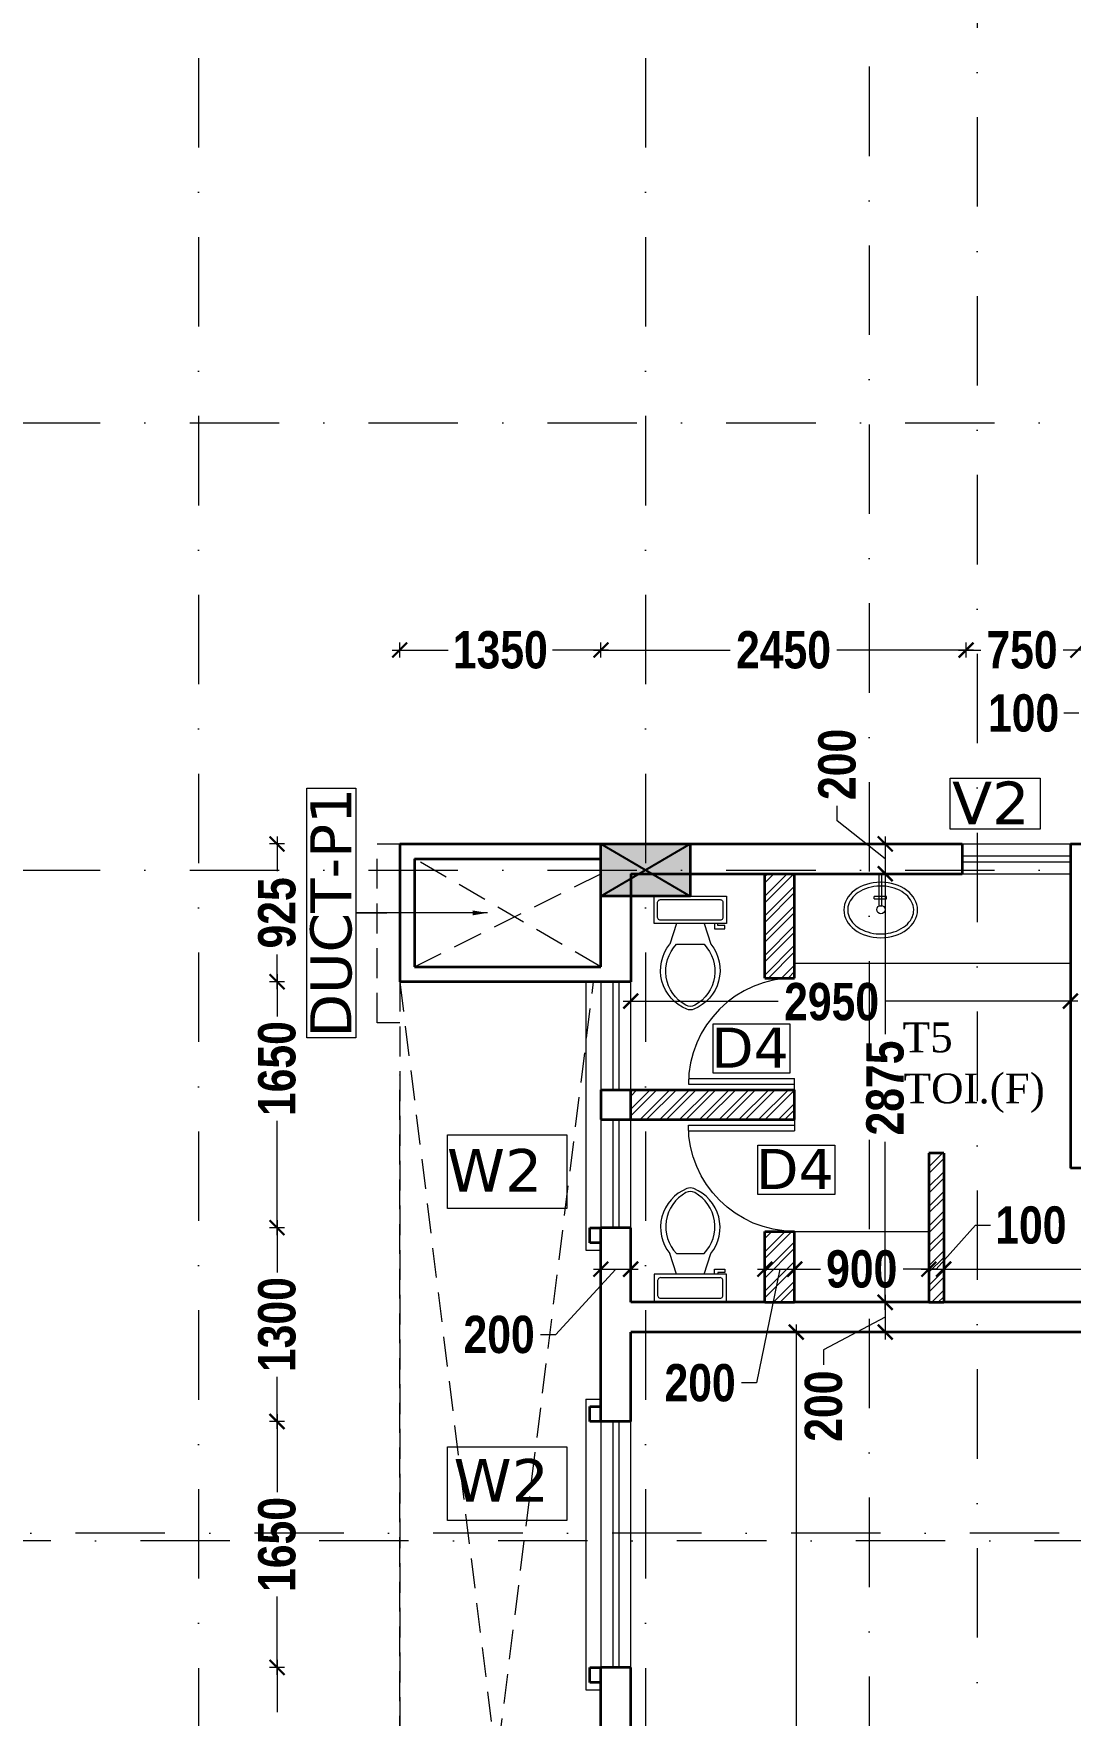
# Model space of a CAD drawing. Header units: millimetres. Extents: x -3092162 to 4513894, y -12317808 to 1849994.
# Drawn here: x -451620 to -444664, y -5877753 to -5866469 of the extents above; entities that cross this region are included whole.
import ezdxf

# ---------------------------------------------------------------- set-up
doc = ezdxf.new("R2010")
doc.units = ezdxf.units.MM
doc.header["$LTSCALE"] = 2
doc.header["$MEASUREMENT"] = 0
doc.linetypes.add('DASHDOT', pattern=[1, 0.5, -0.25, 0, -0.25])
doc.linetypes.add('DASHED2', pattern=[0.375, 0.25, -0.125])
for name, color, linetype, lineweight in [('coloumn', 10, 'Continuous', 35), ('D DIM', 250, 'Continuous', 9), ('D4', 10, 'Continuous', 5), ('DOOR', 27, 'Continuous', 5), ('DUCT', 37, 'Continuous', 35), ('FIXTURE', 252, 'Continuous', 0), ('glass', 5, 'Continuous', 15), ('GRID', 251, 'DASHDOT', 5), ('hatch toilet', 42, 'Continuous', 9), ('SILL', 74, 'Continuous', 9), ('TEXT', 7, 'Continuous', 13), ('VENTI', 162, 'Continuous', 5), ('W2', 162, 'Continuous', 5), ('WAll', 250, 'Continuous', 35)]:
    doc.layers.add(name, color=color, linetype=linetype, lineweight=lineweight)
doc.layers.add('DOT', color=7, linetype='DASHED2', lineweight=0, true_color=0x89067c)
doc.layers.add('duct text', color=7, linetype='Continuous', lineweight=5, true_color=0x30182a)
doc.styles.add('door', font='arial.ttf', dxfattribs={"height": 70})
doc.styles.add('INNER DIM', font='ARIALNB.TTF', dxfattribs={"height": 250})
doc.styles.get("Standard").update_dxf_attribs({"font": 'times.ttf', "height": 500})
doc.styles.add('style2', font='verdana.ttf')
doc.dimstyles.new('DOOR', dxfattribs={"dimtxt": 100, "dimasz": 100, "dimexe": 25, "dimexo": 50, "dimgap": 25, "dimtad": 0, "dimtih": 1, "dimtoh": 1, "dimdec": 0, "dimzin": 3, "dimdsep": 46, "dimtxsty": 'door', "dimblk": 'OBLIQUE', "dimcen": 200, "dimclrd": 256, "dimclre": 256, "dimclrt": 256, "dimadec": 0, "dimazin": 0, "dimtfac": 1, "dimtdec": 0, "dimtofl": 0, "dimtmove": 2, "dimatfit": 3, "dimfxl": 300, "dimfxlon": 1, "dimfrac": 1, "dimtolj": 1, "dimtzin": 0, "dimlwd": -1, "dimlwe": -1, "dimarcsym": 0})

# ---------------------------------------------------------------- blocks, each defined once
blk = doc.blocks.new('_Oblique')
at = {"color": 0, "linetype": 'ByBlock', "lineweight": -2}
blk.add_line((-0.5, -0.5), (0.5, 0.5), dxfattribs=at)
blk = doc.blocks.new('_ArchTick')
at = {"color": 0, "linetype": 'ByBlock', "const_width": 0.15}
blk.add_lwpolyline([(-0.5, -0.5), (0.5, 0.5)], dxfattribs=at)

msp = doc.modelspace()

# ---------------------------------------------------------------- hatches: boundary and pattern name
at = {"layer": 'coloumn', "ltscale": 100}
msp.add_hatch(color=256, dxfattribs=at).paths.add_polyline_path([(-447214.7, -5871906.2), (-447214.7, -5872256.2), (-447814.7, -5872256.2), (-447814.7, -5871906.2)])

# ---------------------------------------------------------------- linework, layer by layer
at = {"layer": 'coloumn', "lineweight": 25, "ltscale": 100}
for p, q in [((-447814.7, -5872256.2), (-447214.7, -5871906.2)), ((-447814.7, -5871906.2), (-447214.7, -5872256.2))]:
    msp.add_line(p, q, dxfattribs=at)
at = {"layer": 'coloumn', "ltscale": 100}
msp.add_lwpolyline([(-447214.7, -5871906.2), (-447214.7, -5872256.2), (-447814.7, -5872256.2), (-447814.7, -5871906.2)], close=True, dxfattribs=at)
at = {"layer": 'D DIM', "ltscale": 100}
for p, q in [((-449164.3, -5870655.1), (-449164.3, -5870555.1)), ((-447813.9, -5870655.1), (-447813.9, -5870555.1)), ((-447813.9, -5870655.1), (-447813.9, -5870555.1)), ((-445363.9, -5870655.1), (-445363.9, -5870555.1)), ((-445363.9, -5870655.1), (-445363.9, -5870555.1)), ((-449214.3, -5870605.1), (-448839.4, -5870605.1)), ((-447763.9, -5870605.1), (-448138.9, -5870605.1)), ((-447863.9, -5870605.1), (-446946.9, -5870605.1)), ((-445313.9, -5870605.1), (-446230.9, -5870605.1)), ((-445413.9, -5870605.1), (-445264.8, -5870605.1)), ((-444563.9, -5870605.1), (-444713, -5870605.1)), ((-444607.6, -5871028.9), (-444707.6, -5871028.9)), ((-446228.7, -5871750.7), (-446228.7, -5871650.7)), ((-445906.5, -5872006.2), (-446228.7, -5871750.7)), ((-449937.2, -5871906.2), (-450037.2, -5871906.2)), ((-449987.2, -5871856.2), (-449987.2, -5872088.5)), ((-445868.6, -5871906.2), (-445956.5, -5871906.2)), ((-445906.5, -5871856.2), (-445906.5, -5872156.2)), ((-445856.9, -5872106.2), (-445956.9, -5872106.2)), ((-445856.5, -5872106.2), (-445956.5, -5872106.2)), ((-445906.9, -5872056.2), (-445906.9, -5873183.1)), ((-449987.2, -5872880.9), (-449987.2, -5872648.6)), ((-449987.2, -5872780.9), (-449987.2, -5873063.2)), ((-449937.2, -5872830.9), (-450037.2, -5872830.9)), ((-449937.2, -5872830.9), (-450037.2, -5872830.9)), ((-447614.4, -5873010.5), (-447614.4, -5872910.5)), ((-444664.3, -5873010.5), (-444664.3, -5872910.5)), ((-447664.4, -5872960.5), (-446624.4, -5872960.5)), ((-444614.3, -5872960.5), (-445908.4, -5872960.5)), ((-449987.2, -5874530.9), (-449987.2, -5873763.6)), ((-445906.9, -5875031.2), (-445906.9, -5873904.3)), ((-449937.2, -5874480.9), (-450037.2, -5874480.9)), ((-449937.2, -5874480.9), (-450037.2, -5874480.9)), ((-449987.2, -5874430.9), (-449987.2, -5874780.7)), ((-445564.3, -5874759), (-445299.9, -5874464.5)), ((-445299.9, -5874464.5), (-445199.9, -5874464.5)), ((-447814.4, -5874809), (-447814.4, -5874709)), ((-447614.4, -5874809), (-447614.4, -5874709)), ((-446714.4, -5874809), (-446714.4, -5874709)), ((-446514.4, -5874809), (-446514.4, -5874709)), ((-446514.4, -5874809), (-446514.4, -5874709)), ((-445614.3, -5874809), (-445614.3, -5874709)), ((-445614.3, -5874809), (-445614.3, -5874709)), ((-445514.3, -5874809), (-445514.3, -5874709)), ((-445514.3, -5874809), (-445514.3, -5874709)), ((-447714.4, -5874759), (-448118.9, -5875198.5)), ((-447864.4, -5874759), (-447564.4, -5874759)), ((-446614.4, -5874759), (-446770.4, -5875522.5)), ((-446764.4, -5874759), (-446464.4, -5874759)), ((-446564.4, -5874759), (-446341.7, -5874759)), ((-445564.3, -5874759), (-445786.9, -5874759)), ((-445664.3, -5874759), (-445464.3, -5874759)), ((-445564.3, -5874759), (-443823.2, -5874759)), ((-445906.5, -5874931.2), (-445906.5, -5875231.2)), ((-445856.9, -5874981.2), (-445956.9, -5874981.2)), ((-445856.5, -5874981.2), (-445956.5, -5874981.2)), ((-446453, -5875181.2), (-446553, -5875181.2)), ((-446503, -5875131.2), (-446503, -5878607.5)), ((-445906.5, -5875081.2), (-446319.9, -5875299.8)), ((-445856.5, -5875181.2), (-445956.5, -5875181.2)), ((-448118.9, -5875198.5), (-448218.9, -5875198.5)), ((-446319.9, -5875299.8), (-446319.9, -5875399.8)), ((-449987.2, -5875830.9), (-449987.2, -5875481.1)), ((-446770.4, -5875522.5), (-446870.4, -5875522.5)), ((-449987.2, -5875730.9), (-449987.2, -5876255.8)), ((-449937.2, -5875780.9), (-450037.2, -5875780.9)), ((-449937.2, -5875780.9), (-450037.2, -5875780.9)), ((-449987.2, -5877481.2), (-449987.2, -5876956.3)), ((-449937.2, -5877431.2), (-450037.2, -5877431.2)), ((-449937.2, -5877431.2), (-450037.2, -5877431.2)), ((-449987.2, -5877381.2), (-449987.2, -5877731))]:
    msp.add_line(p, q, dxfattribs=at)
at = {"layer": 'D4'}
for p, q in [((-447061.7, -5873113.4), (-446546.2, -5873113.4)), ((-447061.7, -5873443), (-447061.7, -5873113.4)), ((-446546.2, -5873113.4), (-446546.2, -5873443)), ((-446546.2, -5873443), (-447061.7, -5873443)), ((-446760.6, -5873927.4), (-446245.1, -5873927.4)), ((-446760.6, -5874257), (-446760.6, -5873927.4)), ((-446245.1, -5873927.4), (-446245.1, -5874257)), ((-446245.1, -5874257), (-446760.6, -5874257))]:
    msp.add_line(p, q, dxfattribs=at)
at = {"layer": 'DOOR', "ltscale": 200}
for p, q in [((-447225.9, -5873480.9), (-446514.4, -5873480.9)), ((-446514.4, -5873555.9), (-446514.4, -5873480.9)), ((-447226.9, -5873518.4), (-446514.4, -5873518.4)), ((-447226.9, -5873793.4), (-446514.4, -5873793.4)), ((-446514.4, -5873755.9), (-446514.4, -5873830.9)), ((-447225.9, -5873830.9), (-446514.4, -5873830.9))]:
    msp.add_line(p, q, dxfattribs=at)
at = {"layer": 'DOT', "ltscale": 400}
for p, q in [((-449314.3, -5873106), (-449314.3, -5871906.2)), ((-449314.3, -5871906.2), (-449164.3, -5871906.2)), ((-447813.9, -5872730.9), (-449064.3, -5872005.9)), ((-449064.3, -5872730.9), (-447813.9, -5872106.2)), ((-449164.3, -5872830.9), (-447863.9, -5883330.9)), ((-449164.3, -5883330.9), (-447863.9, -5872830.9)), ((-449164.3, -5872831.2), (-449164.3, -5883331.2)), ((-449164.3, -5873106), (-449314.3, -5873106)), ((-449164.3, -5883056.4), (-449164.3, -5873456))]:
    msp.add_line(p, q, dxfattribs=at)
at = {"layer": 'DUCT', "ltscale": 100}
for p, q in [((-449164.3, -5871906.2), (-449164.3, -5872830.9)), ((-449164.3, -5871906.2), (-447064.3, -5871906.2)), ((-447813.9, -5871906.2), (-445389.3, -5871906.2)), ((-445389.3, -5871906.2), (-445389.3, -5872106.2)), ((-444664.3, -5871906.2), (-444664.3, -5874081.2)), ((-444664.3, -5871906.2), (-444464.3, -5871906.2)), ((-449064.3, -5872005.9), (-447814.4, -5872005.9)), ((-449064.3, -5872005.9), (-449064.3, -5872730.9)), ((-447814.4, -5872730.9), (-447814.4, -5872005.9)), ((-447614.4, -5872106.2), (-447614.4, -5872830.9)), ((-447614.4, -5872106.2), (-447614.4, -5872830.9)), ((-447613.9, -5872106.2), (-446714.4, -5872106.2)), ((-446714.4, -5872805.9), (-446714.4, -5872106.2)), ((-446514.4, -5872106.2), (-445389.3, -5872106.2)), ((-446514.4, -5872805.9), (-446514.4, -5872106.2)), ((-449064.3, -5872730.9), (-447813.9, -5872730.9)), ((-446714.4, -5872805.9), (-446514.4, -5872805.9)), ((-447614.4, -5872830.9), (-449164.3, -5872830.9)), ((-447613.9, -5872830.9), (-447813.9, -5872830.9)), ((-447613.9, -5872830.9), (-447813.9, -5872830.9)), ((-447814.4, -5873555.9), (-446514.4, -5873555.9)), ((-447814.4, -5873555.9), (-447814.4, -5873755.9)), ((-446514.4, -5873755.9), (-446514.4, -5873555.9)), ((-447814.4, -5873755.9), (-446514.4, -5873755.9)), ((-445514.3, -5873981.2), (-445614.3, -5873981.2)), ((-447889.4, -5874581.3), (-447889.4, -5874480.9)), ((-447889.4, -5874480.9), (-447814.4, -5874480.9)), ((-447614.4, -5874480.9), (-447814.4, -5874480.9)), ((-447814.4, -5875780.9), (-447814.4, -5874480.9)), ((-447614.4, -5874480.9), (-447814.4, -5874480.9)), ((-447614.4, -5874981.2), (-447614.4, -5874480.9)), ((-447614.4, -5874981.2), (-447614.4, -5874480.9)), ((-447814.4, -5874581.3), (-447889.4, -5874581.3)), ((-446714.4, -5874981.2), (-446714.4, -5874505.9)), ((-446714.4, -5874505.9), (-446514.4, -5874505.9)), ((-446514.4, -5874981.2), (-446514.4, -5874505.9)), ((-447614.4, -5875780.9), (-447614.4, -5875181.2)), ((-447889.4, -5875780.9), (-447889.4, -5875680.9)), ((-447889.4, -5875680.9), (-447814.4, -5875680.9)), ((-447814.4, -5875780.9), (-447889.4, -5875780.9)), ((-447614.4, -5875780.9), (-447814.4, -5875780.9)), ((-447889.4, -5877531.2), (-447889.4, -5877431.2)), ((-447889.4, -5877431.2), (-447814.4, -5877431.2)), ((-447814.4, -5878731.2), (-447814.4, -5877431.2)), ((-447614.4, -5877431.2), (-447814.4, -5877431.2)), ((-447614.4, -5878731.2), (-447614.4, -5877431.5)), ((-447814.4, -5877531.2), (-447889.4, -5877531.2))]:
    msp.add_line(p, q, dxfattribs=at)
at = {"layer": 'duct text', "ltscale": 0.1}
msp.add_lwpolyline([(-449788.4, -5873206.9), (-449788.4, -5871531.9), (-449459.2, -5871531.9), (-449459.2, -5873206.9)], close=True, dxfattribs=at)
at = {"layer": 'FIXTURE', "ltscale": 100}
for p, q in [((-445950.3, -5872106.2), (-445950.3, -5872321.1)), ((-445950.3, -5872106.2), (-445950.3, -5872321.1)), ((-445928.4, -5872106.2), (-445950.3, -5872106.2)), ((-445928.4, -5872321.1), (-445928.4, -5872106.2)), ((-445928.4, -5872321.1), (-445928.4, -5872106.2)), ((-445898, -5872259.7), (-445980, -5872259.7)), ((-445898, -5872259.7), (-445980, -5872259.7)), ((-445980, -5872273.4), (-445980, -5872259.7)), ((-445980, -5872273.4), (-445898, -5872273.4)), ((-445980, -5872273.4), (-445898, -5872273.4)), ((-445950.3, -5872321.1), (-445928.4, -5872321.1)), ((-445950.3, -5872321.1), (-445928.4, -5872321.1)), ((-445898, -5872273.4), (-445898, -5872259.7)), ((-445898, -5872273.4), (-445898, -5872259.7)), ((-446514.4, -5872706.2), (-444664.3, -5872706.2)), ((-446514.4, -5874505.9), (-445614.3, -5874505.9))]:
    msp.add_line(p, q, dxfattribs=at)
at = {"layer": 'FIXTURE'}
for p, q in [((-447456.6, -5872440.8), (-447456.6, -5872256.2)), ((-447456.6, -5872256.2), (-446972, -5872256.2)), ((-447433.6, -5872394.7), (-447433.6, -5872302.4)), ((-447410.5, -5872279.3), (-447018.2, -5872279.3)), ((-446995.1, -5872302.4), (-446995.1, -5872394.7)), ((-446972, -5872256.2), (-446972, -5872440.8)), ((-446972, -5872440.8), (-447456.6, -5872440.8)), ((-447018.2, -5872417.7), (-447410.5, -5872417.7)), ((-447306.6, -5872440.8), (-447352.8, -5872579.3)), ((-447122, -5872440.8), (-447075.9, -5872579.3)), ((-447052.8, -5872440.8), (-447052.8, -5872475.4)), ((-447029.7, -5872452.4), (-447029.7, -5872440.8)), ((-446983.5, -5872452.4), (-447029.7, -5872452.4)), ((-446983.5, -5872475.4), (-446983.5, -5872452.4)), ((-447306.6, -5872579.3), (-447122, -5872579.3)), ((-447052.8, -5872475.4), (-446983.5, -5872475.4)), ((-447306.6, -5874793), (-447352.8, -5874654.6)), ((-447306.6, -5874654.6), (-447122, -5874654.6)), ((-447122, -5874793), (-447075.9, -5874654.6)), ((-447456.6, -5874793), (-447456.6, -5874977.6)), ((-446972, -5874793), (-447456.6, -5874793)), ((-447433.6, -5874839.2), (-447433.6, -5874931.5)), ((-447018.2, -5874816.1), (-447410.5, -5874816.1)), ((-447052.8, -5874758.4), (-446983.5, -5874758.4)), ((-447052.8, -5874793), (-447052.8, -5874758.4)), ((-446983.5, -5874781.5), (-447029.7, -5874781.5)), ((-447029.7, -5874781.5), (-447029.7, -5874793)), ((-446995.1, -5874931.5), (-446995.1, -5874839.2)), ((-446983.5, -5874758.4), (-446983.5, -5874781.5)), ((-446972, -5874977.6), (-446972, -5874793)), ((-447410.5, -5874954.6), (-447018.2, -5874954.6)), ((-447456.6, -5874977.6), (-446972, -5874977.6))]:
    msp.add_line(p, q, dxfattribs=at)
at = {"layer": 'FIXTURE', "ltscale": 100, "extrusion": (0, 0, -1)}
msp.add_ellipse((-445936.9, -5872349.2), major_axis=(-247.1, 0), ratio=0.7539776, start_param=3.1415927, end_param=9.424778, dxfattribs=at)
msp.add_ellipse((-445936.9, -5872349.2), major_axis=(-247.1, 0), ratio=0.7539776, start_param=3.1415927, end_param=9.424778, dxfattribs=at)
at = {"layer": 'FIXTURE', "extrusion": (0, 0, -1)}
for centre, major_axis, start_param, end_param in [((-447413.4, -5872299.5), (14.4, 14.4), 3.7850938, 5.6396842), ((-447015.3, -5872299.5), (14.4, 14.4), 5.3558901, 7.2104805), ((-447413.4, -5872397.6), (14.4, 14.4), 2.2142975, 4.0688878), ((-447015.3, -5872397.6), (14.4, -14.4), -0.9272952, 0.9272952), ((-447133.1, -5872754.2), (198.6, 198.6), 2.7356164, 4.5994785), ((-447117.4, -5872759.7), (184.9, 184.9), 2.8623713, 4.6885145), ((-447295.5, -5872754.2), (61, 274.1), 0.6794912, 2.5433536), ((-447311.2, -5872759.7), (260.2, -25.7), -0.8599537, 0.9661885), ((-447214.3, -5872934.5), (43.5, 43.5), 1.8500136, 2.8623713), ((-447214.3, -5872957.9), (43.5, 43.5), 1.9767696, 2.7356164)]:
    msp.add_ellipse(centre, major_axis=major_axis, ratio=1, start_param=start_param, end_param=end_param, dxfattribs=at)
at = {"layer": 'FIXTURE', "ltscale": 100}
msp.add_ellipse((-445935.3, -5872346.6), major_axis=(-20, 20), ratio=1, start_param=3.1415927, end_param=9.424778, dxfattribs=at)
at = {"layer": 'FIXTURE'}
for centre, major_axis, start_param, end_param in [((-447133.1, -5874479.6), (-99.2, 262.7), 0.0183041, 1.8821662), ((-447117.4, -5874474.1), (-117.3, 233.7), 0.0409433, 1.8670865), ((-447214.3, -5874299.3), (-43.5, 43.5), -1.2915791, -0.2792213), ((-447214.3, -5874275.9), (-43.5, 43.5), -1.1648231, -0.4059763), ((-447295.5, -5874479.6), (29.3, 279.3), 4.1443993, 6.0082616), ((-447311.2, -5874474.1), (184.9, 184.9), 4.7362603, 6.5624025), ((-447413.4, -5874836.3), (-14.4, 14.4), -0.9272952, 0.9272952), ((-447015.3, -5874836.3), (14.4, 14.4), 5.3558901, 7.2104805), ((-447413.4, -5874934.4), (-14.4, 14.4), 0.6435011, 2.4980915), ((-447015.3, -5874934.4), (14.4, 14.4), 3.7850938, 5.6396842)]:
    msp.add_ellipse(centre, major_axis=major_axis, ratio=1, start_param=start_param, end_param=end_param, dxfattribs=at)
at = {"layer": 'FIXTURE', "ltscale": 100}
msp.add_open_spline([(-445715.4, -5872349.2), (-445715.4, -5872364.3), (-445718.4, -5872379.4), (-445731.4, -5872411.5), (-445742.7, -5872428.4), (-445773.3, -5872458.8), (-445792.4, -5872472.2), (-445836.5, -5872493.6), (-445861.2, -5872501.4), (-445913.2, -5872510.2), (-445940.2, -5872511.1), (-445993.1, -5872505.9), (-446018.8, -5872499.7), (-446065.4, -5872481.3), (-446086.3, -5872469.1), (-446120.7, -5872440.6), (-446134.1, -5872424.3), (-446152.5, -5872390.2), (-446157.5, -5872372.4), (-446159.2, -5872336.8), (-446155.9, -5872318.8), (-446140.8, -5872284.2), (-446129.1, -5872267.4), (-446097.7, -5872237.4), (-446078.2, -5872224.2), (-446033.6, -5872203.4), (-446008.6, -5872195.9), (-445956.4, -5872187.9), (-445929.3, -5872187.4), (-445876.7, -5872193.4), (-445851.1, -5872199.9), (-445805, -5872218.9), (-445784.5, -5872231.4), (-445750.9, -5872260.4), (-445737.9, -5872276.7), (-445720.4, -5872311), (-445715.8, -5872328.9), (-445715.4, -5872347.5), (-445715.4, -5872348.4), (-445715.4, -5872349.2)], degree=3, knots=[0, 0, 0, 0, 0.2970025, 0.2970025, 0.6481611, 0.6481611, 0.9993197, 0.9993197, 1.3504783, 1.3504783, 1.7016369, 1.7016369, 2.0527955, 2.0527955, 2.403954, 2.403954, 2.7551126, 2.7551126, 3.1062712, 3.1062712, 3.4574298, 3.4574298, 3.8085884, 3.8085884, 4.159747, 4.159747, 4.5109056, 4.5109056, 4.8620642, 4.8620642, 5.2132228, 5.2132228, 5.5643814, 5.5643814, 5.91554, 5.91554, 6.2666986, 6.2666986, 6.2831853, 6.2831853, 6.2831853, 6.2831853], dxfattribs=at)
msp.add_open_spline([(-445715.4, -5872349.2), (-445715.4, -5872364.3), (-445718.4, -5872379.4), (-445731.4, -5872411.5), (-445742.7, -5872428.4), (-445773.3, -5872458.8), (-445792.4, -5872472.2), (-445836.5, -5872493.6), (-445861.2, -5872501.4), (-445913.2, -5872510.2), (-445940.2, -5872511.1), (-445993.1, -5872505.9), (-446018.8, -5872499.7), (-446065.4, -5872481.3), (-446086.3, -5872469.1), (-446120.7, -5872440.6), (-446134.1, -5872424.3), (-446152.5, -5872390.2), (-446157.5, -5872372.4), (-446159.2, -5872336.8), (-446155.9, -5872318.8), (-446140.8, -5872284.2), (-446129.1, -5872267.4), (-446097.7, -5872237.4), (-446078.2, -5872224.2), (-446033.6, -5872203.4), (-446008.6, -5872195.9), (-445956.4, -5872187.9), (-445929.3, -5872187.4), (-445876.7, -5872193.4), (-445851.1, -5872199.9), (-445805, -5872218.9), (-445784.5, -5872231.4), (-445750.9, -5872260.4), (-445737.9, -5872276.7), (-445720.4, -5872311), (-445715.8, -5872328.9), (-445715.4, -5872347.5), (-445715.4, -5872348.4), (-445715.4, -5872349.2)], degree=3, knots=[0, 0, 0, 0, 0.2970025, 0.2970025, 0.6481611, 0.6481611, 0.9993197, 0.9993197, 1.3504783, 1.3504783, 1.7016369, 1.7016369, 2.0527955, 2.0527955, 2.403954, 2.403954, 2.7551126, 2.7551126, 3.1062712, 3.1062712, 3.4574298, 3.4574298, 3.8085884, 3.8085884, 4.159747, 4.159747, 4.5109056, 4.5109056, 4.8620642, 4.8620642, 5.2132228, 5.2132228, 5.5643814, 5.5643814, 5.91554, 5.91554, 6.2666986, 6.2666986, 6.2831853, 6.2831853, 6.2831853, 6.2831853], dxfattribs=at)
at = {"layer": 'glass', "ltscale": 100}
for p, q in [((-445389.3, -5871986.2), (-444664.3, -5871986.2)), ((-445389.3, -5872026.2), (-444664.3, -5872026.2)), ((-447734.3, -5872831.2), (-447734.3, -5873555.9)), ((-447694.3, -5872831.2), (-447694.3, -5873555.9)), ((-447734.3, -5873755.9), (-447734.3, -5874481.2)), ((-447694.3, -5873755.9), (-447694.3, -5874481.2)), ((-447734.7, -5875781.2), (-447734.7, -5877431.2)), ((-447694.7, -5875781.2), (-447694.7, -5877431.2))]:
    msp.add_line(p, q, dxfattribs=at)
at = {"layer": 'GRID', "color": 5, "ltscale": 600}
for p, q in [((-445289.4, -5805825.2), (-445289.4, -5894627.3)), ((-446014.3, -5806686), (-446014.3, -5893766.5)), ((-450514.3, -5807829.3), (-450514.3, -5892623.2)), ((-447514.7, -5807829.3), (-447514.7, -5892623.2))]:
    msp.add_line(p, q, dxfattribs=at)
at = {"layer": 'GRID', "color": 6, "ltscale": 600}
for p, q in [((-460174.2, -5869081.2), (-367334.7, -5869081.2)), ((-460174.2, -5872081.2), (-367334.7, -5872081.2)), ((-367932.2, -5876530.5), (-458429, -5876530.5)), ((-365097.3, -5876581.2), (-461068.5, -5876581.2))]:
    msp.add_line(p, q, dxfattribs=at)
at = {"layer": 'hatch toilet', "ltscale": 100}
for p, q in [((-446714.4, -5872123.3), (-446697.3, -5872106.2)), ((-446714.4, -5872255.9), (-446564.7, -5872106.2)), ((-446714.4, -5872167.5), (-446653.1, -5872106.2)), ((-446714.4, -5872300.1), (-446520.5, -5872106.2)), ((-446714.4, -5872388.5), (-446514.4, -5872188.5)), ((-446714.4, -5872432.7), (-446514.4, -5872232.7)), ((-446714.4, -5872521), (-446514.4, -5872321)), ((-446714.4, -5872565.2), (-446514.4, -5872365.2)), ((-446714.4, -5872653.6), (-446514.4, -5872453.6)), ((-446714.4, -5872697.8), (-446514.4, -5872497.8)), ((-446714.4, -5872786.2), (-446514.4, -5872586.2)), ((-446689.9, -5872805.9), (-446514.4, -5872630.4)), ((-446601.5, -5872805.9), (-446514.4, -5872718.8)), ((-446557.3, -5872805.9), (-446514.4, -5872763)), ((-447614.4, -5873686.2), (-447484.1, -5873555.9)), ((-447614.4, -5873597.8), (-447572.5, -5873555.9)), ((-447614.4, -5873730.4), (-447439.9, -5873555.9)), ((-447551.5, -5873755.9), (-447351.5, -5873555.9)), ((-447507.3, -5873755.9), (-447307.3, -5873555.9)), ((-447418.9, -5873755.9), (-447218.9, -5873555.9)), ((-447374.7, -5873755.9), (-447174.7, -5873555.9)), ((-447286.3, -5873755.9), (-447086.3, -5873555.9)), ((-447242.1, -5873755.9), (-447042.1, -5873555.9)), ((-447153.7, -5873755.9), (-446953.7, -5873555.9)), ((-447109.5, -5873755.9), (-446909.5, -5873555.9)), ((-447021.2, -5873755.9), (-446821.2, -5873555.9)), ((-446977, -5873755.9), (-446777, -5873555.9)), ((-446888.6, -5873755.9), (-446688.6, -5873555.9)), ((-446844.4, -5873755.9), (-446644.4, -5873555.9)), ((-446756, -5873755.9), (-446556, -5873555.9)), ((-446711.8, -5873755.9), (-446514.4, -5873558.5)), ((-446623.4, -5873755.9), (-446514.4, -5873646.9)), ((-446579.2, -5873755.9), (-446514.4, -5873691.1)), ((-445614.3, -5874072.7), (-445522.9, -5873981.2)), ((-445614.3, -5873984.3), (-445611.2, -5873981.2)), ((-445614.3, -5874116.9), (-445514.3, -5874016.9)), ((-445614.3, -5874205.3), (-445514.3, -5874105.3)), ((-445614.3, -5874249.4), (-445514.3, -5874149.4)), ((-445614.3, -5874337.8), (-445514.3, -5874237.8)), ((-445614.3, -5874382), (-445514.3, -5874282)), ((-445614.3, -5874470.4), (-445514.3, -5874370.4)), ((-445614.3, -5874514.6), (-445514.3, -5874414.6)), ((-445614.3, -5874603), (-445514.3, -5874503)), ((-446714.4, -5874509.8), (-446710.5, -5874505.9)), ((-446714.4, -5874642.4), (-446577.9, -5874505.9)), ((-446714.4, -5874554), (-446666.3, -5874505.9)), ((-446714.4, -5874686.6), (-446533.7, -5874505.9)), ((-446714.4, -5874774.9), (-446514.4, -5874574.9)), ((-445614.3, -5874647.2), (-445514.3, -5874547.2)), ((-446714.4, -5874819.1), (-446514.4, -5874619.1)), ((-446714.4, -5874907.5), (-446514.4, -5874707.5)), ((-445614.3, -5874735.6), (-445514.3, -5874635.6)), ((-445614.3, -5874779.8), (-445514.3, -5874679.8)), ((-446714.4, -5874951.7), (-446514.4, -5874751.7)), ((-446655.4, -5874981.2), (-446514.4, -5874840.1)), ((-445614.3, -5874868.2), (-445514.3, -5874768.2)), ((-445614.3, -5874912.4), (-445514.3, -5874812.4)), ((-446611.2, -5874981.2), (-446514.4, -5874884.3)), ((-445594.8, -5874981.2), (-445514.3, -5874900.7)), ((-445550.6, -5874981.2), (-445514.3, -5874944.9)), ((-446522.9, -5874981.2), (-446514.4, -5874972.7))]:
    msp.add_line(p, q, dxfattribs=at)
at = {"layer": 'SILL', "ltscale": 100}
for p, q in [((-445389.3, -5871906.2), (-444664.3, -5871906.2)), ((-445389.3, -5872106.2), (-444664.3, -5872106.2)), ((-447914.4, -5872830.9), (-447914.4, -5874631.3)), ((-447814.4, -5872830.9), (-447814.4, -5873555.9)), ((-447614.4, -5873555.9), (-447614.4, -5872830.9)), ((-447814.4, -5873755.9), (-447814.4, -5874480.9)), ((-447614.4, -5874480.9), (-447614.4, -5873755.9)), ((-447914.4, -5874631.3), (-447814.4, -5874631.3)), ((-447914.4, -5875630.9), (-447914.4, -5877580.8)), ((-447914.4, -5875630.9), (-447814.4, -5875630.9)), ((-447814.4, -5875780.9), (-447814.4, -5877431.2)), ((-447614.4, -5880380.9), (-447614.4, -5875781.2)), ((-447914.4, -5877580.8), (-447814.4, -5877580.8))]:
    msp.add_line(p, q, dxfattribs=at)
at = {"layer": 'SILL', "ltscale": 200}
msp.add_ellipse((-446514.4, -5873518.4), major_axis=(503.8, 503.8), ratio=1, start_param=0.7853982, end_param=2.3561945, dxfattribs=at)
at = {"layer": 'SILL', "ltscale": 200, "extrusion": (0, 0, -1)}
msp.add_ellipse((-446514.4, -5873793.4), major_axis=(-503.8, 503.8), ratio=1, start_param=3.9269908, end_param=5.4977871, dxfattribs=at)
at = {"layer": 'VENTI', "ltscale": 100}
for p, q in [((-445470, -5871464.1), (-444866.7, -5871464.1)), ((-445470, -5871807.2), (-445470, -5871464.1)), ((-444866.7, -5871464.1), (-444866.7, -5871807.2)), ((-444866.7, -5871807.2), (-445470, -5871807.2))]:
    msp.add_line(p, q, dxfattribs=at)
at = {"layer": 'W2', "lineweight": 15, "ltscale": 0.1}
for p, q in [((-448843.6, -5873857), (-448041.9, -5873857)), ((-448843.6, -5874351), (-448843.6, -5873857)), ((-448041.9, -5873857), (-448041.9, -5874351)), ((-448041.9, -5874351), (-448843.6, -5874351)), ((-448843.6, -5876446.1), (-448843.6, -5875952.1)), ((-448843.6, -5875952.1), (-448041.9, -5875952.1)), ((-448041.9, -5875952.1), (-448041.9, -5876446.1)), ((-448041.9, -5876446.1), (-448843.6, -5876446.1))]:
    msp.add_line(p, q, dxfattribs=at)
at = {"layer": 'WAll', "ltscale": 100}
for p, q in [((-446714.4, -5872106.2), (-446514.4, -5872106.2)), ((-447614.4, -5873755.9), (-447614.4, -5873555.9)), ((-445614.3, -5873981.2), (-445614.3, -5874981.2)), ((-445514.3, -5873981.2), (-445514.3, -5874981.2)), ((-442314.3, -5874081.2), (-444664.3, -5874081.2)), ((-446714.4, -5874981.2), (-447614.4, -5874981.2)), ((-446714.4, -5874981.2), (-447614.4, -5874981.2)), ((-446714.4, -5874981.2), (-446514.4, -5874981.2)), ((-445614.3, -5874981.2), (-446514.4, -5874981.2)), ((-445764.3, -5874981.2), (-446514.4, -5874981.2)), ((-445614.3, -5874981.2), (-445514.3, -5874981.2)), ((-441214.3, -5874981.2), (-445514.3, -5874981.2)), ((-441414.3, -5875181.2), (-447614.4, -5875181.2))]:
    msp.add_line(p, q, dxfattribs=at)

# ---------------------------------------------------------------- block references
at = {"layer": 'D DIM', "ltscale": 100, "xscale": 100, "yscale": 100, "zscale": 100}
for p, rotation in [((-449164.3, -5870605.1), 180), ((-447813.9, -5870605.1), 180), ((-445363.9, -5870605.1), 180), ((-449987.2, -5871906.2), 90), ((-445906.5, -5871906.2), 90), ((-445906.9, -5872106.2), 90), ((-445906.5, -5872106.2), 270), ((-449987.2, -5872830.9), 270), ((-449987.2, -5872830.9), 90), ((-447614.4, -5872960.5), 180), ((-449987.2, -5874480.9), 270), ((-449987.2, -5874480.9), 90), ((-447814.4, -5874759), 180), ((-446714.4, -5874759), 180), ((-446514.4, -5874759), 180), ((-445614.3, -5874759), 180), ((-445514.3, -5874759), 180), ((-445906.9, -5874981.2), 270), ((-445906.5, -5874981.2), 90), ((-446503, -5875181.2), 90), ((-445906.5, -5875181.2), 270), ((-449987.2, -5875780.9), 270), ((-449987.2, -5875780.9), 90), ((-449987.2, -5877431.2), 270), ((-449987.2, -5877431.2), 90)]:
    msp.add_blockref('_ArchTick', p, dxfattribs=dict(at, rotation=rotation))
for p in [(-447813.9, -5870605.1), (-445363.9, -5870605.1), (-444613.9, -5870605.1), (-444664.3, -5872960.5), (-447614.4, -5874759), (-446514.4, -5874759), (-445614.3, -5874759), (-445514.3, -5874759)]:
    msp.add_blockref('_ArchTick', p, dxfattribs=at)

# ---------------------------------------------------------------- texts
at = {"layer": 'D DIM', "ltscale": 100, "char_height": 250, "attachment_point": 5, "style": 'INNER DIM'}
for s, insert in [('\\A1;1350', (-448489.1, -5870605.1)), ('\\A1;2450', (-446588.9, -5870605.1)), ('\\A1;750', (-444988.9, -5870605.1)), ('\\A1;100', (-444978.2, -5871028.9)), ('\\A1;2950', (-446266.4, -5872965.5)), ('\\A1;100', (-444929.3, -5874464.5)), ('\\A1;900', (-446064.3, -5874759)), ('\\A1;200', (-448497.3, -5875198.5)), ('\\A1;200', (-447148.8, -5875522.5))]:
    msp.add_mtext(s, dxfattribs=dict(at, insert=insert))
at = {"layer": 'D DIM', "ltscale": 100, "char_height": 250, "attachment_point": 5, "rotation": 90, "style": 'INNER DIM'}
for s, insert in [('\\A1;200', (-446228.7, -5871372.4)), ('\\A1;925', (-449987.2, -5872368.6)), ('\\A1;1650', (-449987.2, -5873413.4)), ('\\A1;2875', (-445906.9, -5873543.7)), ('\\A1;1300', (-449987.2, -5875130.9)), ('\\A1;200', (-446319.9, -5875678.1)), ('\\A1;1650', (-449987.2, -5876606.1))]:
    msp.add_mtext(s, dxfattribs=dict(at, insert=insert))
at = {"layer": 'D4', "style": 'style2'}
for p in [(-447074.6, -5873408), (-446773.6, -5874222)]:
    msp.add_text('D4', height=270, dxfattribs=at).set_placement(p)
at = {"layer": 'duct text', "ltscale": 0.1, "insert": (-449623.7, -5872367.2), "char_height": 276.639, "width": 1547.237, "attachment_point": 5, "rotation": 90, "style": 'style2'}
msp.add_mtext('\\pt3043;DUCT-P1', dxfattribs=at)
at = {"layer": 'TEXT', "lineweight": 50}
for s, p in [('T5', (-445789.5, -5873304)), ('TOI.(F)', (-445784, -5873646.3))]:
    msp.add_text(s, height=200, dxfattribs=at).set_placement(p)
at = {"layer": 'VENTI', "lineweight": 50, "style": 'style2'}
msp.add_text('V2', height=287, dxfattribs=at).set_placement((-445458.2, -5871774.5))
at = {"layer": 'W2', "lineweight": 50, "style": 'style2'}
for p in [(-448847.5, -5874239.4), (-448802.7, -5876319.5)]:
    msp.add_text('W2', height=287, dxfattribs=at).set_placement(p)

# ---------------------------------------------------------------- leaders
at = {"layer": 'duct text', "ltscale": 0.1}
msp.add_leader([(-448574.9, -5872368.6), (-449459.2, -5872368.6), (-449249.6, -5872368.6)], dimstyle='DOOR', dxfattribs=at)

doc.saveas('drawing.dxf')
